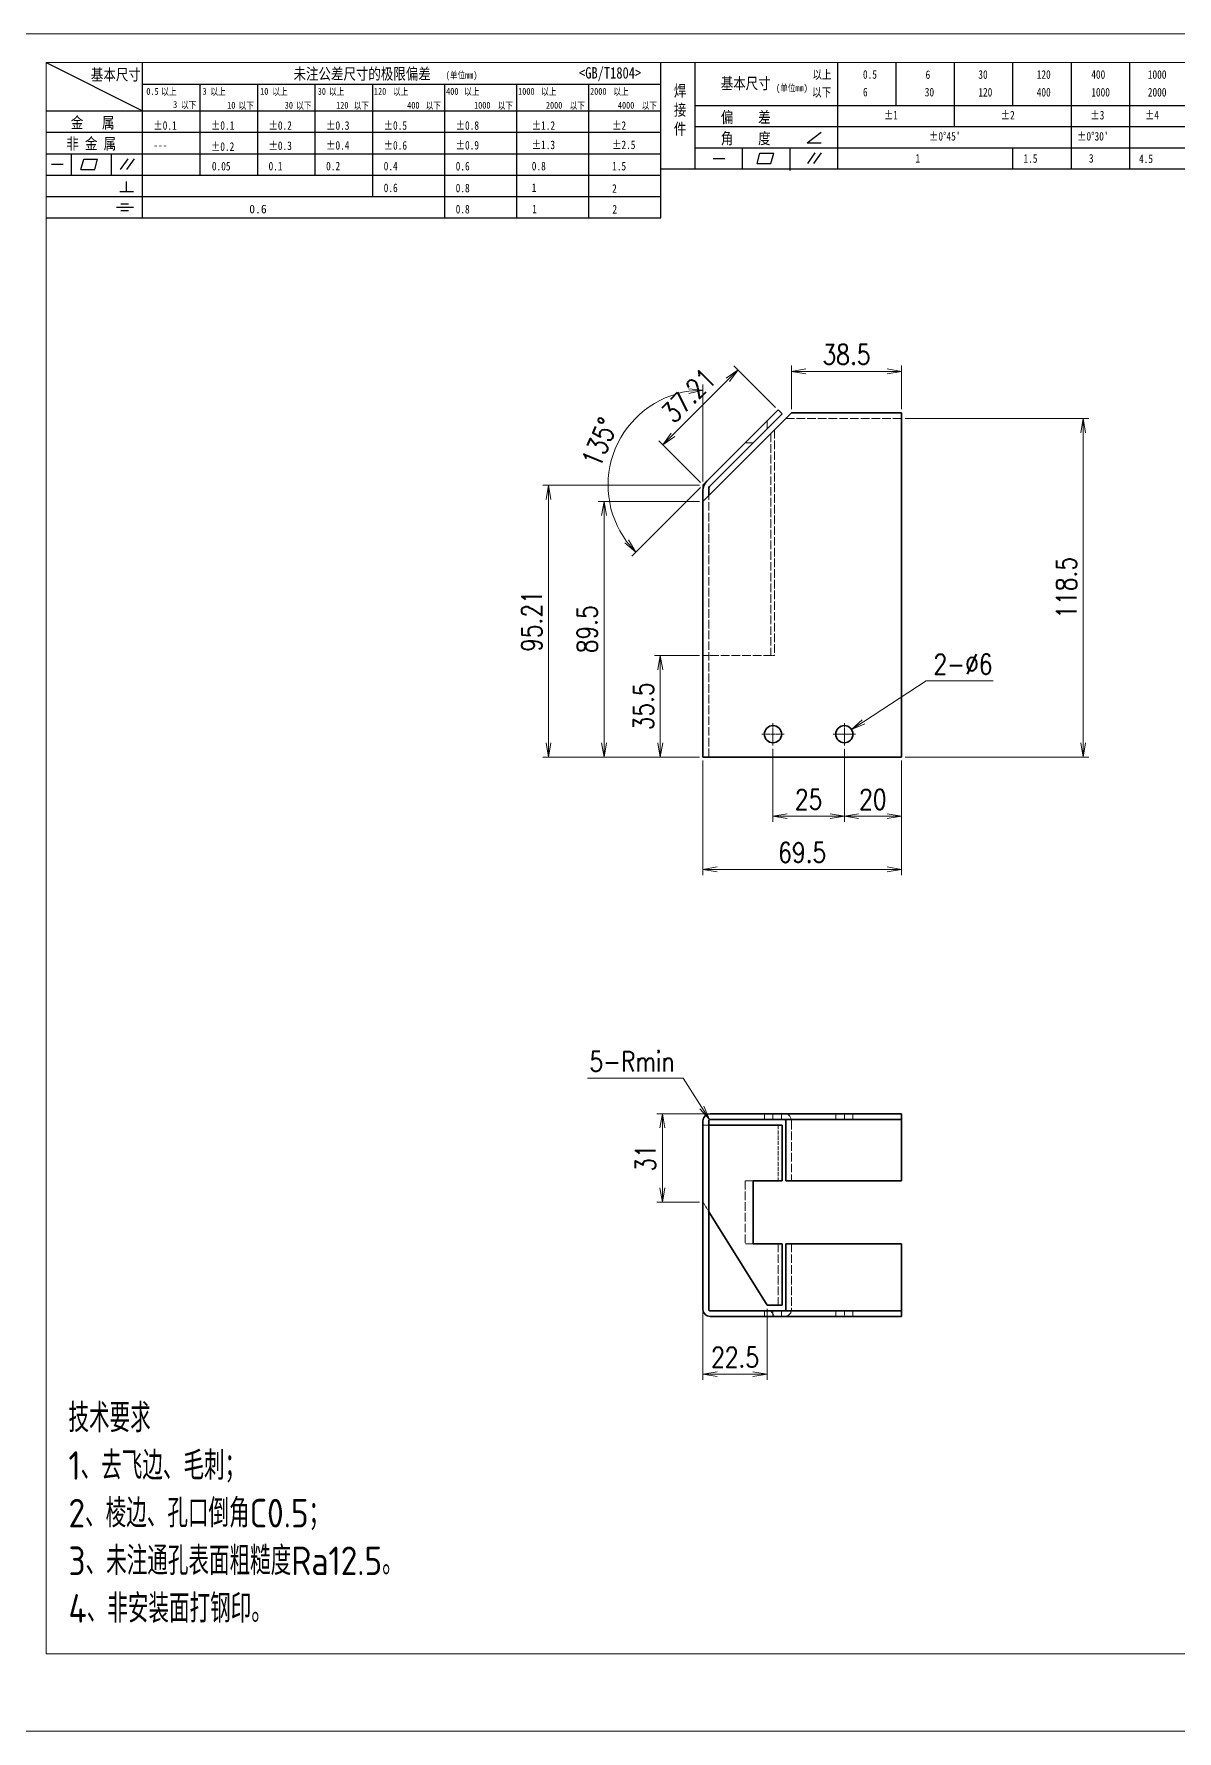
# Model space of a CAD drawing. Header units: inches. Extents: x 269 to 10986, y 1043 to 4337.
# Drawn here: x 8274 to 8674, y 2402 to 2996 of the extents above; entities that cross this region are included whole.
import ezdxf

# ---------------------------------------------------------------- set-up
doc = ezdxf.new("R2010")
doc.units = ezdxf.units.IN
doc.header["$MEASUREMENT"] = 0
for name, pattern in [('AM_ISO02W050x2', [3.75, 3, -0.75]), ('AM_ISO08W050x2', [9, 6, -0.75, 1.5, -0.75]), ('AM_ISO09W050', [22.5, 12, -1.5, 3, -1.5, 3, -1.5])]:
    doc.linetypes.add(name, pattern=pattern)
for name, color, linetype, lineweight in [('中心线', 2, 'AM_ISO08W050x2', 18), ('双点划线', 6, 'AM_ISO09W050', 18), ('图框', 7, 'Continuous', 18), ('标注线', 3, 'Continuous', 18), ('粗实线', 7, 'Continuous', 35), ('虚线', 1, 'AM_ISO02W050x2', 18)]:
    doc.layers.add(name, color=color, linetype=linetype, lineweight=lineweight)
doc.layers.add('图\\M+19E79\\M+195B6\\M+18E9A', color=7, linetype='Continuous')
doc.layers.add('打印', color=7, linetype='Continuous', lineweight=15, plot=False)
doc.layers.add('打印-禁用', color=7, linetype='Continuous', lineweight=15, plot=False)
doc.styles.add('DIM', font='romans.shx', dxfattribs={"width": 0.8, "bigfont": 'bigfont.shx'})
doc.styles.add('国标', font='simfang.ttf', dxfattribs={"width": 0.8})
doc.styles.add('机械长仿宋', font='gbenor.shx', dxfattribs={"height": 1, "bigfont": 'gbcbig.shx'})
doc.dimstyles.new('XR 1-2', dxfattribs={"dimscale": 2, "dimtxt": 3.5, "dimasz": 2.5, "dimexe": 1, "dimexo": 0.625, "dimgap": 1.2, "dimtad": 1, "dimtoh": 1, "dimdsep": 46, "dimtxsty": 'DIM', "dimblk": 'OPEN', "dimcen": 0, "dimclrd": 8, "dimclre": 8, "dimclrt": 2, "dimazin": 2, "dimtfac": 0.5, "dimtmove": 0, "dimatfit": 3, "dimldrblk": 'OPEN', "dimfxl": 0, "dimtolj": 2, "dimlwd": 18, "dimlwe": 18, "dimarcsym": 0})
doc.dimstyles.new('XR 1-2$0', dxfattribs={"dimscale": 2, "dimtxt": 3.5, "dimasz": 2.5, "dimexe": 1, "dimexo": 0.625, "dimgap": 1.2, "dimtad": 1, "dimdsep": 46, "dimtxsty": 'DIM', "dimblk": 'OPEN', "dimcen": 0, "dimclrd": 8, "dimclre": 8, "dimclrt": 2, "dimazin": 2, "dimtfac": 0.5, "dimtmove": 0, "dimatfit": 3, "dimldrblk": 'OPEN', "dimfxl": 0, "dimtolj": 2, "dimlwd": 13, "dimlwe": 13, "dimarcsym": 0})
doc.dimstyles.new('XR 1-2$3', dxfattribs={"dimscale": 2, "dimtxt": 3.5, "dimasz": 2.5, "dimexe": 1, "dimexo": 0.625, "dimgap": 1.2, "dimtad": 1, "dimtoh": 1, "dimdsep": 46, "dimtxsty": 'DIM', "dimblk": 'OPEN', "dimcen": 0, "dimclrd": 8, "dimclre": 8, "dimclrt": 2, "dimazin": 2, "dimtfac": 0.5, "dimtofl": 0, "dimtmove": 0, "dimatfit": 3, "dimldrblk": 'OPEN', "dimfxl": 0, "dimtolj": 2, "dimlwd": 18, "dimlwe": 18, "dimarcsym": 0})
doc.dimstyles.new('XR 1-2$4', dxfattribs={"dimscale": 2, "dimtxt": 3.5, "dimasz": 2.5, "dimexe": 1, "dimexo": 0.625, "dimgap": 1.2, "dimtad": 1, "dimtoh": 1, "dimdsep": 46, "dimtxsty": 'DIM', "dimblk": 'OPEN', "dimcen": 0, "dimclrd": 8, "dimclre": 8, "dimclrt": 2, "dimazin": 2, "dimtfac": 0.5, "dimtofl": 0, "dimtmove": 0, "dimatfit": 3, "dimldrblk": 'OPEN', "dimfxl": 0, "dimtolj": 2, "dimlwd": 18, "dimlwe": 18, "dimarcsym": 0})

# ---------------------------------------------------------------- blocks, each defined once
blk = doc.blocks.new('GZDEH零件A3图框V01版')
at = {"layer": '图\\M+19E79\\M+195B6\\M+18E9A', "color": 9}
for p, q in [((2882.49, -1554.46), (2899.37, -1562.92)), ((2899.37, -1581.67), (2899.37, -1554.46)), ((2990.09, -1581.67), (2990.09, -1554.46)), ((2996.09, -1573.08), (2996.09, -1554.46)), ((3021.09, -1561.98), (3021.09, -1554.46)), ((3031.31, -1561.98), (3031.31, -1554.46)), ((3041.53, -1561.98), (3041.53, -1554.46)), ((3051.75, -1561.98), (3051.75, -1554.46)), ((3061.98, -1561.98), (3061.98, -1554.46)), ((3072.2, -1561.98), (3072.2, -1554.46)), ((2899.37, -1558.24), (2990.09, -1558.24)), ((2909.45, -1574.17), (2909.45, -1558.24)), ((2919.53, -1574.17), (2919.53, -1558.24)), ((2929.61, -1574.17), (2929.61, -1558.24)), ((2939.69, -1577.92), (2939.69, -1558.24)), ((2952.29, -1581.67), (2952.29, -1558.24)), ((2964.89, -1581.67), (2964.89, -1558.24)), ((2977.49, -1581.67), (2977.49, -1558.24)), ((2996.09, -1561.98), (3113.09, -1561.98)), ((3021.09, -1573.08), (3021.09, -1561.98)), ((3041.53, -1565.68), (3041.53, -1561.98)), ((3061.98, -1573.08), (3061.98, -1561.98)), ((3072.2, -1573.08), (3072.2, -1561.98)), ((2882.49, -1562.92), (2990.09, -1562.92)), ((2882.49, -1566.67), (2990.09, -1566.67)), ((2996.09, -1565.68), (3113.09, -1565.68)), ((3015.75, -1568.51), (3018.15, -1566.66)), ((2882.49, -1570.42), (2990.09, -1570.42)), ((2886.92, -1574.12), (2886.92, -1570.42)), ((2893.91, -1574.12), (2893.91, -1570.42)), ((2996.09, -1569.38), (3113.09, -1569.38)), ((3004.42, -1573.08), (3004.42, -1569.38)), ((3006.97, -1572.12), (3007.45, -1570.33)), ((3007.45, -1570.33), (3009.86, -1570.33)), ((3009.39, -1572.12), (3009.86, -1570.33)), ((3012.75, -1573.08), (3012.75, -1569.38)), ((3015.75, -1568.51), (3018.15, -1568.51)), ((3015.81, -1572.12), (3017.15, -1570.26)), ((3016.89, -1572.12), (3018.23, -1570.26)), ((3051.75, -1573.08), (3051.75, -1569.38)), ((2883.43, -1572.27), (2885.49, -1572.27)), ((2888.59, -1573.16), (2889.07, -1571.37)), ((2888.59, -1573.16), (2891, -1573.16)), ((2889.07, -1571.37), (2891.48, -1571.37)), ((2891, -1573.16), (2891.48, -1571.37)), ((2895.52, -1573.16), (2896.85, -1571.3)), ((2896.6, -1573.16), (2897.94, -1571.3)), ((2990.09, -1573.08), (3113.09, -1573.08)), ((2999.26, -1571.23), (3001.32, -1571.23)), ((3006.97, -1572.12), (3009.39, -1572.12)), ((3012.75, -1573.33), (3012.75, -1573.08)), ((2882.49, -1574.17), (2990.09, -1574.17)), ((2895.42, -1577.05), (2897.81, -1577.05)), ((2896.58, -1577.05), (2896.58, -1575.28)), ((2882.49, -1577.92), (2990.09, -1577.92)), ((2894.79, -1579.77), (2897.77, -1579.77)), ((2895.57, -1579.17), (2896.92, -1579.17)), ((2882.49, -1581.67), (2990.09, -1581.67)), ((2895.57, -1580.37), (2896.93, -1580.37))]:
    blk.add_line(p, q, dxfattribs=at)
at = {"layer": '图框', "linetype": 'Continuous'}
for p, q in [((2882.49, -1554.46), (2882.49, -1832.96)), ((3272.49, -1554.46), (2882.49, -1554.46)), ((2882.49, -1832.96), (3272.49, -1832.96))]:
    blk.add_line(p, q, dxfattribs=at)
at = {"layer": '打印-禁用', "linetype": 'Continuous'}
for p, q in [((3277.49, -1549.46), (2857.49, -1549.46)), ((2857.49, -1846.46), (3277.49, -1846.46))]:
    blk.add_line(p, q, dxfattribs=at)
at = {"layer": '图\\M+19E79\\M+195B6\\M+18E9A', "color": 9, "style": '国标', "width": 0.8}
for s, height, p in [('基本尺寸', 2, (2890.33, -1557.58)), ('未注公差尺寸的极限偏差', 2, (2925.81, -1557.44)), ('<GB/T1804>', 2, (2975.78, -1557.27)), ('以上', 1.5, (3016.64, -1557.33)), ('0.5', 1.5, (3025.49, -1557.3)), ('6', 1.5, (3036.45, -1557.34)), ('30', 1.5, (3045.69, -1557.31)), ('120', 1.5, (3055.91, -1557.31)), ('400', 1.5, (3065.46, -1557.31)), ('1000', 1.5, (3075.36, -1557.31)), ('30', 1.2, (2930.04, -1560.11)), ('基本尺寸', 2, (3000.6, -1559.1)), ('以下', 1.5, (3016.58, -1560.43)), ('6', 1.5, (3025.49, -1560.38)), ('30', 1.5, (3036.31, -1560.39)), ('120', 1.5, (3045.69, -1560.41)), ('400', 1.5, (3055.91, -1560.41)), ('1000', 1.5, (3065.46, -1560.41)), ('2000', 1.5, (3075.36, -1560.41)), ('金   属', 2, (2886.82, -1565.98)), ('±0.1', 1.5, (2901.27, -1566.23)), ('±0.1', 1.5, (2911.35, -1566.23)), ('±0.2', 1.5, (2921.43, -1566.23)), ('±0.3', 1.5, (2931.51, -1566.23)), ('±0.5', 1.5, (2941.59, -1566.23)), ('±0.8', 1.5, (2954.19, -1566.23)), ('±1.2', 1.5, (2967.51, -1566.23)), ('±2', 1.5, (2981.58, -1566.23)), ('偏    差', 2, (3000.6, -1565.04)), ('±1', 1.5, (3029.16, -1564.42)), ('±2', 1.5, (3049.61, -1564.42)), ('±3', 1.5, (3065.3, -1564.42)), ('±4', 1.5, (3074.85, -1564.42)), ('非 金 属', 2, (2886.02, -1569.65)), ('±0.3', 1.5, (2921.43, -1569.77)), ('±0.4', 1.5, (2931.51, -1569.71)), ('±0.6', 1.5, (2941.59, -1569.71)), ('±0.9', 1.5, (2954.19, -1569.68)), ('±1.3', 1.5, (2967.51, -1569.62)), ('±2.5', 1.5, (2981.58, -1569.61)), ('角    度', 2, (3000.6, -1568.74)), ("±0%%D45'", 1.5, (3037.06, -1568.12)), ("±0%%D30'", 1.5, (3062.98, -1568.12)), ('---', 1.5, (2901.27, -1569.65)), ('±0.2', 1.5, (2911.35, -1569.92)), ('1', 1.5, (3034.69, -1571.98)), ('1.5', 1.5, (3053.59, -1572.01)), ('3', 1.5, (3065.05, -1571.98)), ('4.5', 1.5, (3073.82, -1572.05)), ('0.1', 1.5, (2921.43, -1573.34)), ('0.2', 1.5, (2931.51, -1573.33)), ('0.4', 1.5, (2941.59, -1573.33)), ('0.6', 1.5, (2954.19, -1573.35)), ('0.8', 1.5, (2967.51, -1573.33)), ('1.5', 1.5, (2981.58, -1573.34)), ('0.6', 1.5, (2941.59, -1577.14)), ('0.8', 1.5, (2954.19, -1577.17)), ('1', 1.5, (2967.51, -1577.12)), ('2', 1.5, (2981.58, -1577.26)), ('0.8', 1.5, (2954.19, -1580.87)), ('1', 1.5, (2967.59, -1580.86)), ('2', 1.5, (2981.62, -1580.89))]:
    blk.add_text(s, height=height, dxfattribs=at).set_placement(p)
at = {"layer": '图\\M+19E79\\M+195B6\\M+18E9A', "color": 9, "lineweight": 15, "style": '国标', "width": 0.8}
for s, p in [('(单位mm)', (2952.44, -1557.27)), ('0.5', (2900.03, -1560.11)), ('以上', (2902.64, -1560.16)), ('3', (2909.88, -1560.11)), ('以上', (2911.25, -1560.16)), ('10', (2919.96, -1560.11)), ('以上', (2922.09, -1560.16)), ('以上', (2932.02, -1560.16)), ('120', (2939.88, -1560.11)), ('以上', (2943.21, -1560.16)), ('400', (2952.52, -1560.11)), ('以上', (2955.68, -1560.16)), ('1000', (2965.12, -1560.11)), ('以上', (2969.16, -1560.16)), ('2000', (2977.72, -1560.11)), ('以上', (2981.8, -1560.16)), ('(单位mm)', (3010.27, -1559.51)), ('3', (2904.73, -1562.41)), ('以下', (2906.1, -1562.46)), ('10', (2914.19, -1562.54)), ('以下', (2916.18, -1562.59)), ('30', (2924.27, -1562.54)), ('以下', (2926.26, -1562.59)), ('120', (2933.26, -1562.54)), ('以下', (2936.34, -1562.59)), ('400', (2945.7, -1562.54)), ('以下', (2948.94, -1562.59)), ('1000', (2957.41, -1562.54)), ('以下', (2961.54, -1562.59)), ('2000', (2969.99, -1562.54)), ('以下', (2974.14, -1562.59)), ('4000', (2982.59, -1562.54)), ('以下', (2986.74, -1562.59))]:
    blk.add_text(s, height=1.2, dxfattribs=at).set_placement(p)
at = {"layer": '图\\M+19E79\\M+195B6\\M+18E9A', "color": 9, "lineweight": 13, "style": '国标'}
blk.add_text('0.6', height=1.5, dxfattribs=at).set_placement((2918.05, -1580.85))
at = {"layer": '图\\M+19E79\\M+195B6\\M+18E9A', "color": 9, "style": '国标'}
for s, insert, char_height, width, attachment_point in [('焊\\P接\\P件', (2992.39, -1558.41), 2, 3.1877, 1), ('0.05', (2911.51, -1573.37), 1.5, 5.1982, 7)]:
    blk.add_mtext(s, dxfattribs=dict(at, insert=insert, char_height=char_height, width=width, attachment_point=attachment_point))
blk = doc.blocks.new('DEH A3')
at = {"layer": '图框'}
blk.add_blockref('GZDEH零件A3图框V01版', (-2857.49, 1846.46), dxfattribs=at)
blk = doc.blocks.new('_Open')
at = {"color": 0, "linetype": 'ByBlock', "lineweight": -2}
for p, q in [((-1, 0.17), (0, 0)), ((-1, -0.17), (0, 0)), ((0, 0), (-1, 0))]:
    blk.add_line(p, q, dxfattribs=at)
blk = doc.blocks.new('*D495')
at = {"layer": 'Defpoints', "color": 0, "transparency": 16777216}
for p in [(8577.76, 2861.87), (8641.39, 2861.87), (8577.76, 2743.37)]:
    blk.add_point(p, dxfattribs=at)
at = {"layer": '标注线', "color": 8, "lineweight": 13, "transparency": 16777216}
for p, q in [((8579.01, 2861.87), (8643.39, 2861.87)), ((8641.39, 2748.37), (8641.39, 2856.87)), ((8579.01, 2743.37), (8643.39, 2743.37))]:
    blk.add_line(p, q, dxfattribs=at)
at = {"layer": '标注线', "color": 8, "lineweight": 13, "transparency": 16777216, "xscale": 5, "yscale": 5, "zscale": 5}
for p, rotation in [((8641.39, 2861.87), 90), ((8641.39, 2743.37), 270)]:
    blk.add_blockref('_Open', p, dxfattribs=dict(at, rotation=rotation))
at = {"layer": '标注线', "color": 2, "transparency": 16777216, "insert": (8635.49, 2802.62), "char_height": 7, "attachment_point": 5, "rotation": 90, "style": 'DIM'}
blk.add_mtext('\\A2;118.5', dxfattribs=at)
blk = doc.blocks.new('*D496')
at = {"layer": 'Defpoints', "color": 0, "transparency": 16777216}
for p in [(8473.61, 2832.87), (8508.26, 2832.87), (8508.26, 2743.37)]:
    blk.add_point(p, dxfattribs=at)
at = {"layer": '标注线', "color": 8, "lineweight": 13, "transparency": 16777216}
for p, q in [((8507.01, 2832.87), (8471.61, 2832.87)), ((8473.61, 2748.37), (8473.61, 2827.87)), ((8507.01, 2743.37), (8471.61, 2743.37))]:
    blk.add_line(p, q, dxfattribs=at)
at = {"layer": '标注线', "color": 8, "lineweight": 13, "transparency": 16777216, "xscale": 5, "yscale": 5, "zscale": 5}
for p, rotation in [((8473.61, 2832.87), 90), ((8473.61, 2743.37), 270)]:
    blk.add_blockref('_Open', p, dxfattribs=dict(at, rotation=rotation))
at = {"layer": '标注线', "color": 2, "transparency": 16777216, "insert": (8467.71, 2788.12), "char_height": 7, "attachment_point": 5, "rotation": 90, "style": 'DIM'}
blk.add_mtext('\\A2;89.5', dxfattribs=at)
blk = doc.blocks.new('*D497')
at = {"layer": 'Defpoints', "color": 0, "transparency": 16777216}
for p in [(8493.31, 2778.87), (8508.26, 2778.87), (8508.26, 2743.37)]:
    blk.add_point(p, dxfattribs=at)
at = {"layer": '标注线', "color": 8, "lineweight": 13, "transparency": 16777216}
for p, q in [((8507.01, 2778.87), (8491.31, 2778.87)), ((8493.31, 2748.37), (8493.31, 2773.87)), ((8507.01, 2743.37), (8491.31, 2743.37))]:
    blk.add_line(p, q, dxfattribs=at)
at = {"layer": '标注线', "color": 8, "lineweight": 13, "transparency": 16777216, "xscale": 5, "yscale": 5, "zscale": 5}
for p, rotation in [((8493.31, 2778.87), 90), ((8493.31, 2743.37), 270)]:
    blk.add_blockref('_Open', p, dxfattribs=dict(at, rotation=rotation))
at = {"layer": '标注线', "color": 2, "transparency": 16777216, "insert": (8487.41, 2761.12), "char_height": 7, "attachment_point": 5, "rotation": 90, "style": 'DIM'}
blk.add_mtext('\\A2;35.5', dxfattribs=at)
blk = doc.blocks.new('*D498')
at = {"layer": 'Defpoints', "color": 0, "transparency": 16777216}
for p in [(8454.19, 2838.58), (8508.26, 2838.58), (8508.26, 2743.37)]:
    blk.add_point(p, dxfattribs=at)
at = {"layer": '标注线', "color": 8, "lineweight": 13, "transparency": 16777216}
for p, q in [((8507.01, 2838.58), (8452.19, 2838.58)), ((8454.19, 2748.37), (8454.19, 2833.58)), ((8507.01, 2743.37), (8452.19, 2743.37))]:
    blk.add_line(p, q, dxfattribs=at)
at = {"layer": '标注线', "color": 8, "lineweight": 13, "transparency": 16777216, "xscale": 5, "yscale": 5, "zscale": 5}
for p, rotation in [((8454.19, 2838.58), 90), ((8454.19, 2743.37), 270)]:
    blk.add_blockref('_Open', p, dxfattribs=dict(at, rotation=rotation))
at = {"layer": '标注线', "color": 2, "transparency": 16777216, "insert": (8448.29, 2790.98), "char_height": 7, "attachment_point": 5, "rotation": 90, "style": 'DIM'}
blk.add_mtext('\\A2;95.21', dxfattribs=at)
blk = doc.blocks.new('*D499')
at = {"layer": 'Defpoints', "color": 0, "transparency": 16777216}
for p in [(8520.54, 2878.92), (8534.57, 2864.89), (8508.26, 2838.58)]:
    blk.add_point(p, dxfattribs=at)
at = {"layer": '标注线', "color": 8, "lineweight": 13, "transparency": 16777216}
for p, q in [((8497.76, 2856.15), (8517, 2875.39)), ((8533.69, 2865.78), (8519.12, 2880.34)), ((8507.38, 2839.47), (8492.81, 2854.03))]:
    blk.add_line(p, q, dxfattribs=at)
at = {"layer": '标注线', "color": 8, "lineweight": 13, "transparency": 16777216, "xscale": 5, "yscale": 5, "zscale": 5}
for p, rotation in [((8520.54, 2878.92), 45.000000001434), ((8494.23, 2852.62), 225.000000001434)]:
    blk.add_blockref('_Open', p, dxfattribs=dict(at, rotation=rotation))
at = {"layer": '标注线', "color": 2, "transparency": 16777216, "insert": (8503.21, 2869.94), "char_height": 7, "attachment_point": 5, "rotation": 45, "style": 'DIM'}
blk.add_mtext('\\A2;37.21', dxfattribs=at)
blk = doc.blocks.new('*D500')
at = {"layer": 'Defpoints', "color": 0, "transparency": 16777216}
for p in [(8534.57, 2864.89), (8484.77, 2862.08), (8509.58, 2839.9), (8508.26, 2832.87), (8508.26, 2743.37)]:
    blk.add_point(p, dxfattribs=at)
at = {"layer": '标注线', "color": 8, "lineweight": 18, "transparency": 16777216}
for p, q in [((8508.26, 2839.83), (8508.26, 2873.81)), ((8507.38, 2837.7), (8483.35, 2813.67))]:
    blk.add_line(p, q, dxfattribs=at)
blk.add_arc((8508.26, 2838.58), 33.23, 98.63038, 216.36962, dxfattribs=at)
at = {"layer": '标注线', "color": 8, "lineweight": 18, "transparency": 16777216, "xscale": 5, "yscale": 5, "zscale": 5}
for p, rotation in [((8508.26, 2871.81), 4.315187538915946), ((8484.77, 2815.09), 310.6848124610841)]:
    blk.add_blockref('_Open', p, dxfattribs=dict(at, rotation=rotation))
at = {"layer": '标注线', "color": 2, "transparency": 16777216, "insert": (8472.11, 2853.55), "char_height": 7, "attachment_point": 5, "rotation": 67.5, "style": 'DIM'}
blk.add_mtext('\\A2;135\\M+1818B', dxfattribs=at)
blk = doc.blocks.new('*D501')
at = {"layer": 'Defpoints', "color": 0, "transparency": 16777216}
for p in [(8577.76, 2878.37), (8539.26, 2863.87), (8577.76, 2863.87)]:
    blk.add_point(p, dxfattribs=at)
at = {"layer": '标注线', "color": 8, "lineweight": 13, "transparency": 16777216}
for p, q in [((8539.26, 2865.12), (8539.26, 2880.37)), ((8544.26, 2878.37), (8572.76, 2878.37)), ((8577.76, 2865.12), (8577.76, 2880.37))]:
    blk.add_line(p, q, dxfattribs=at)
at = {"layer": '标注线', "color": 8, "lineweight": 13, "transparency": 16777216, "xscale": 5, "yscale": 5, "zscale": 5, "rotation": 180}
blk.add_blockref('_Open', (8539.26, 2878.37), dxfattribs=at)
at = {"layer": '标注线', "color": 8, "lineweight": 13, "transparency": 16777216, "xscale": 5, "yscale": 5, "zscale": 5}
blk.add_blockref('_Open', (8577.76, 2878.37), dxfattribs=at)
at = {"layer": '标注线', "color": 2, "transparency": 16777216, "insert": (8558.51, 2884.27), "char_height": 7, "attachment_point": 5, "style": 'DIM'}
blk.add_mtext('\\A2;38.5', dxfattribs=at)
blk = doc.blocks.new('*D502')
at = {"layer": 'Defpoints', "color": 0, "transparency": 16777216}
for p in [(8494.05, 2618.56), (8510.76, 2618.56), (8508.26, 2587.56)]:
    blk.add_point(p, dxfattribs=at)
at = {"layer": '标注线', "color": 8, "lineweight": 13, "transparency": 16777216}
for p, q in [((8509.51, 2618.56), (8492.05, 2618.56)), ((8494.05, 2592.56), (8494.05, 2613.56)), ((8507.01, 2587.56), (8492.05, 2587.56))]:
    blk.add_line(p, q, dxfattribs=at)
at = {"layer": '标注线', "color": 8, "lineweight": 13, "transparency": 16777216, "xscale": 5, "yscale": 5, "zscale": 5}
for p, rotation in [((8494.05, 2618.56), 90), ((8494.05, 2587.56), 270)]:
    blk.add_blockref('_Open', p, dxfattribs=dict(at, rotation=rotation))
at = {"layer": '标注线', "color": 2, "transparency": 16777216, "insert": (8488.15, 2603.06), "char_height": 7, "attachment_point": 5, "rotation": 90, "style": 'DIM'}
blk.add_mtext('\\A2;31', dxfattribs=at)
blk = doc.blocks.new('*D503')
at = {"layer": 'Defpoints', "color": 0, "transparency": 16777216}
for p in [(8508.26, 2551.56), (8530.76, 2551.56), (8508.26, 2527.38)]:
    blk.add_point(p, dxfattribs=at)
at = {"layer": '标注线', "color": 8, "lineweight": 13, "transparency": 16777216}
for p, q in [((8508.26, 2550.31), (8508.26, 2525.38)), ((8530.76, 2550.31), (8530.76, 2525.38)), ((8525.76, 2527.38), (8513.26, 2527.38))]:
    blk.add_line(p, q, dxfattribs=at)
at = {"layer": '标注线', "color": 8, "lineweight": 13, "transparency": 16777216, "xscale": 5, "yscale": 5, "zscale": 5, "rotation": 180}
blk.add_blockref('_Open', (8508.26, 2527.38), dxfattribs=at)
at = {"layer": '标注线', "color": 8, "lineweight": 13, "transparency": 16777216, "xscale": 5, "yscale": 5, "zscale": 5}
blk.add_blockref('_Open', (8530.76, 2527.38), dxfattribs=at)
at = {"layer": '标注线', "color": 2, "transparency": 16777216, "insert": (8519.51, 2533.28), "char_height": 7, "attachment_point": 5, "style": 'DIM'}
blk.add_mtext('\\A2;22.5', dxfattribs=at)
blk = doc.blocks.new('*D505')
at = {"layer": 'Defpoints', "color": 0, "transparency": 16777216}
for p in [(8508.26, 2743.37), (8577.76, 2743.37), (8508.26, 2704.08)]:
    blk.add_point(p, dxfattribs=at)
at = {"layer": '标注线', "color": 8, "lineweight": 13, "transparency": 16777216}
for p, q in [((8508.26, 2742.12), (8508.26, 2702.08)), ((8577.76, 2742.12), (8577.76, 2702.08)), ((8572.76, 2704.08), (8513.26, 2704.08))]:
    blk.add_line(p, q, dxfattribs=at)
at = {"layer": '标注线', "color": 8, "lineweight": 13, "transparency": 16777216, "xscale": 5, "yscale": 5, "zscale": 5, "rotation": 180}
blk.add_blockref('_Open', (8508.26, 2704.08), dxfattribs=at)
at = {"layer": '标注线', "color": 8, "lineweight": 13, "transparency": 16777216, "xscale": 5, "yscale": 5, "zscale": 5}
blk.add_blockref('_Open', (8577.76, 2704.08), dxfattribs=at)
at = {"layer": '标注线', "color": 2, "transparency": 16777216, "insert": (8543.01, 2709.98), "char_height": 7, "attachment_point": 5, "style": 'DIM'}
blk.add_mtext('\\A2;69.5', dxfattribs=at)
blk = doc.blocks.new('*D506')
at = {"layer": 'Defpoints', "color": 0, "transparency": 16777216}
for p in [(8557.76, 2747.47), (8577.76, 2743.37), (8577.76, 2722.67)]:
    blk.add_point(p, dxfattribs=at)
at = {"layer": '标注线', "color": 8, "lineweight": 13, "transparency": 16777216}
for p, q in [((8557.76, 2746.22), (8557.76, 2720.67)), ((8577.76, 2742.12), (8577.76, 2720.67)), ((8562.76, 2722.67), (8572.76, 2722.67))]:
    blk.add_line(p, q, dxfattribs=at)
at = {"layer": '标注线', "color": 8, "lineweight": 13, "transparency": 16777216, "xscale": 5, "yscale": 5, "zscale": 5, "rotation": 180}
blk.add_blockref('_Open', (8557.76, 2722.67), dxfattribs=at)
at = {"layer": '标注线', "color": 8, "lineweight": 13, "transparency": 16777216, "xscale": 5, "yscale": 5, "zscale": 5}
blk.add_blockref('_Open', (8577.76, 2722.67), dxfattribs=at)
at = {"layer": '标注线', "color": 2, "transparency": 16777216, "insert": (8567.76, 2728.57), "char_height": 7, "attachment_point": 5, "style": 'DIM'}
blk.add_mtext('\\A2;20', dxfattribs=at)
blk = doc.blocks.new('*D507')
at = {"layer": 'Defpoints', "color": 0, "transparency": 16777216}
for p in [(8532.76, 2747.47), (8557.76, 2747.47), (8532.76, 2722.67)]:
    blk.add_point(p, dxfattribs=at)
at = {"layer": '标注线', "color": 8, "lineweight": 13, "transparency": 16777216}
for p, q in [((8532.76, 2746.22), (8532.76, 2720.67)), ((8557.76, 2746.22), (8557.76, 2720.67)), ((8552.76, 2722.67), (8537.76, 2722.67))]:
    blk.add_line(p, q, dxfattribs=at)
at = {"layer": '标注线', "color": 8, "lineweight": 13, "transparency": 16777216, "xscale": 5, "yscale": 5, "zscale": 5, "rotation": 180}
blk.add_blockref('_Open', (8532.76, 2722.67), dxfattribs=at)
at = {"layer": '标注线', "color": 8, "lineweight": 13, "transparency": 16777216, "xscale": 5, "yscale": 5, "zscale": 5}
blk.add_blockref('_Open', (8557.76, 2722.67), dxfattribs=at)
at = {"layer": '标注线', "color": 2, "transparency": 16777216, "insert": (8545.26, 2728.57), "char_height": 7, "attachment_point": 5, "style": 'DIM'}
blk.add_mtext('\\A2;25', dxfattribs=at)
blk = doc.blocks.new('*D508')
at = {"layer": 'Defpoints', "color": 0, "transparency": 16777216}
for p in [(8560.27, 2753.01), (8555.25, 2749.74)]:
    blk.add_point(p, dxfattribs=at)
at = {"layer": '标注线', "color": 8, "lineweight": 18, "transparency": 16777216}
for p, q in [((8586.37, 2770), (8564.46, 2755.74)), ((8609.84, 2770), (8586.37, 2770))]:
    blk.add_line(p, q, dxfattribs=at)
at = {"layer": '标注线', "color": 8, "lineweight": 18, "transparency": 16777216, "xscale": 5, "yscale": 5, "zscale": 5, "rotation": 213.0530862427932}
blk.add_blockref('_Open', (8560.27, 2753.01), dxfattribs=at)
at = {"layer": '标注线', "color": 2, "transparency": 16777216, "insert": (8599.31, 2775.9), "char_height": 7, "attachment_point": 5, "style": 'DIM'}
blk.add_mtext('\\A2;2-%%c6', dxfattribs=at)
blk = doc.blocks.new('*D515')
at = {"layer": 'Defpoints', "color": 0, "transparency": 16777216}
for p in [(8510.49, 2616.48), (8510.76, 2616.06)]:
    blk.add_point(p, dxfattribs=at)
at = {"layer": '标注线', "color": 8, "lineweight": 18, "transparency": 16777216}
for p, q in [((8467.78, 2630.96), (8501.38, 2630.96)), ((8501.38, 2630.96), (8507.83, 2620.71))]:
    blk.add_line(p, q, dxfattribs=at)
at = {"layer": '标注线', "color": 8, "lineweight": 18, "transparency": 16777216, "xscale": 5, "yscale": 5, "zscale": 5, "rotation": 302.1682278418353}
blk.add_blockref('_Open', (8510.49, 2616.48), dxfattribs=at)
at = {"layer": '标注线', "color": 2, "transparency": 16777216, "insert": (8483.38, 2636.86), "char_height": 7, "attachment_point": 5, "style": 'DIM'}
blk.add_mtext('\\A2;5-Rmin', dxfattribs=at)

msp = doc.modelspace()

# ---------------------------------------------------------------- linework, layer by layer
at = {"layer": '中心线', "ltscale": 0.195}
for p, q in [((8536.66, 2751.375), (8528.86, 2751.375)), ((8532.76, 2755.275), (8532.76, 2747.475)), ((8561.66, 2751.375), (8553.86, 2751.375)), ((8557.76, 2755.275), (8557.76, 2747.475))]:
    msp.add_line(p, q, dxfattribs=at)
at = {"layer": '中心线', "ltscale": 0.060015}
for p, q in [((8532.76, 2618.757), (8532.76, 2616.356)), ((8557.76, 2618.757), (8557.76, 2616.356)), ((8532.76, 2549.757), (8532.76, 2547.356)), ((8557.76, 2549.757), (8557.76, 2547.356))]:
    msp.add_line(p, q, dxfattribs=at)
at = {"layer": '双点划线'}
for p in [(8509.578, 2839.9), (8508.26, 2836.718)]:
    msp.add_line(p, (8508.26, 2838.582), dxfattribs=at)
at = {"layer": '打印'}
msp.add_lwpolyline([(8228.278, 2996.472), (9068.278, 2996.472), (9068.278, 2402.472), (8228.278, 2402.472)], close=True, dxfattribs=at)
at = {"layer": '粗实线'}
for p, q in [((8509.578, 2839.9), (8534.569, 2864.891)), ((8535.983, 2863.477), (8510.553, 2838.046)), ((8539.26, 2863.875), (8577.76, 2863.875)), ((8536.76, 2861.375), (8510.76, 2835.375)), ((8577.76, 2743.375), (8577.76, 2861.375)), ((8508.26, 2743.375), (8508.26, 2832.875)), ((8510.76, 2743.375), (8577.76, 2743.375)), ((8508.26, 2616.057), (8508.26, 2550.057)), ((8510.26, 2616.057), (8510.26, 2550.057)), ((8535.983, 2614.557), (8510.553, 2614.557)), ((8510.76, 2618.557), (8577.76, 2618.557)), ((8510.76, 2616.557), (8577.76, 2616.557)), ((8537.26, 2595.057), (8537.26, 2616.057)), ((8577.76, 2616.057), (8577.76, 2595.057)), ((8525.881, 2595.057), (8525.881, 2573.057)), ((8577.76, 2595.057), (8537.26, 2595.057)), ((8530.76, 2551.557), (8510.553, 2583.888)), ((8535.983, 2573.057), (8535.983, 2551.557)), ((8537.26, 2550.057), (8537.26, 2573.057)), ((8537.26, 2573.057), (8577.76, 2573.057)), ((8577.76, 2573.057), (8577.76, 2550.057)), ((8577.76, 2549.557), (8510.76, 2549.557)), ((8577.76, 2547.557), (8510.76, 2547.557))]:
    msp.add_line(p, q, dxfattribs=at)
at = {"layer": '粗实线', "ltscale": 0.05}
for p, q in [((8535.983, 2863.477), (8534.569, 2864.891)), ((8577.76, 2616.557), (8577.76, 2618.557)), ((8577.76, 2547.557), (8577.76, 2549.557))]:
    msp.add_line(p, q, dxfattribs=at)
at = {"layer": '粗实线', "ltscale": 0.088388}
for p, q in [((8536.76, 2861.375), (8539.26, 2863.875)), ((8508.26, 2832.875), (8510.76, 2835.375))]:
    msp.add_line(p, q, dxfattribs=at)
at = {"layer": '粗实线', "ltscale": 0.0625}
for p, q in [((8577.76, 2861.375), (8577.76, 2863.875)), ((8508.26, 2743.375), (8510.76, 2743.375))]:
    msp.add_line(p, q, dxfattribs=at)
at = {"layer": '粗实线', "ltscale": 0.096079}
msp.add_line((8508.26, 2832.875), (8508.26, 2836.718), dxfattribs=at)
at = {"layer": '粗实线', "ltscale": 0.061612}
msp.add_line((8510.26, 2837.339), (8510.26, 2834.875), dxfattribs=at)
at = {"layer": '粗实线', "ltscale": 0.007322}
msp.add_line((8510.553, 2614.557), (8510.26, 2614.557), dxfattribs=at)
at = {"layer": '粗实线', "ltscale": 0.4875}
msp.add_line((8535.983, 2614.557), (8535.983, 2595.057), dxfattribs=at)
at = {"layer": '粗实线', "ltscale": 0.003661}
for p, q in [((8577.76, 2616.557), (8577.76, 2616.411)), ((8577.76, 2549.557), (8577.76, 2549.703))]:
    msp.add_line(p, q, dxfattribs=at)
at = {"layer": '粗实线', "ltscale": 0.008839}
for p, q in [((8577.76, 2616.411), (8577.76, 2616.057)), ((8577.76, 2549.703), (8577.76, 2550.057))]:
    msp.add_line(p, q, dxfattribs=at)
at = {"layer": '粗实线', "ltscale": 0.252557}
for p, q in [((8525.881, 2595.057), (8535.983, 2595.057)), ((8535.983, 2573.057), (8525.881, 2573.057))]:
    msp.add_line(p, q, dxfattribs=at)
at = {"layer": '粗实线', "ltscale": 0.013816}
msp.add_line((8510.26, 2584.357), (8510.553, 2583.888), dxfattribs=at)
at = {"layer": '粗实线', "ltscale": 0.13059}
msp.add_line((8535.983, 2551.557), (8530.76, 2551.557), dxfattribs=at)
at = {"layer": '粗实线'}
for centre in [(8532.76, 2751.375), (8557.76, 2751.375)]:
    msp.add_circle(centre, 3, dxfattribs=at)
for centre, radius, start, end in [((8512.76, 2836.718), 4.5, 135, 180), ((8511.26, 2837.339), 1, 135, 180), ((8510.76, 2616.057), 2.5, 90, 180), ((8510.76, 2616.057), 0.5, 89.999999, 180.000002), ((8536.76, 2616.057), 0.5, 0.003797, 88.967194), ((8510.76, 2550.057), 2.5, 180, 270), ((8510.76, 2550.057), 0.5, 179.999999, 270), ((8536.76, 2550.057), 0.5, 269.999935, 359.984439)]:
    msp.add_arc(centre, radius, start, end, dxfattribs=at)
at = {"layer": '虚线', "ltscale": 0.070711}
for p, q in [((8530.76, 2858.254), (8530.76, 2861.082)), ((8525.881, 2853.375), (8523.053, 2853.375)), ((8525.881, 2595.057), (8523.053, 2595.057)), ((8525.881, 2573.057), (8523.053, 2573.057))]:
    msp.add_line(p, q, dxfattribs=at)
at = {"layer": '虚线'}
for p, q in [((8533.26, 2857.875), (8533.26, 2778.875)), ((8577.76, 2861.875), (8537.26, 2861.875)), ((8532.01, 2856.625), (8532.01, 2778.875)), ((8510.26, 2743.375), (8510.26, 2834.875)), ((8510.76, 2778.875), (8532.01, 2778.875)), ((8539.26, 2616.057), (8539.26, 2595.057)), ((8523.053, 2595.057), (8523.053, 2573.057)), ((8534.569, 2573.057), (8534.569, 2551.557)), ((8539.26, 2573.057), (8539.26, 2550.057))]:
    msp.add_line(p, q, dxfattribs=at)
at = {"layer": '虚线', "ltscale": 0.05}
for p, q in [((8510.26, 2778.875), (8508.26, 2778.875)), ((8508.26, 2614.557), (8510.26, 2614.557)), ((8529.76, 2618.557), (8529.76, 2616.557)), ((8535.76, 2618.557), (8535.76, 2616.557)), ((8554.76, 2618.557), (8554.76, 2616.557)), ((8560.76, 2618.557), (8560.76, 2616.557)), ((8529.76, 2549.557), (8529.76, 2547.557)), ((8535.76, 2549.557), (8535.76, 2547.557)), ((8554.76, 2549.557), (8554.76, 2547.557)), ((8560.76, 2549.557), (8560.76, 2547.557))]:
    msp.add_line(p, q, dxfattribs=at)
at = {"layer": '虚线', "ltscale": 0.003661}
msp.add_line((8510.26, 2778.875), (8510.406, 2778.875), dxfattribs=at)
at = {"layer": '虚线', "ltscale": 0.008839}
msp.add_line((8510.406, 2778.875), (8510.76, 2778.875), dxfattribs=at)
at = {"layer": '虚线', "ltscale": 0.03125}
msp.add_line((8533.26, 2778.875), (8532.01, 2778.875), dxfattribs=at)
at = {"layer": '虚线', "ltscale": 0.4875}
msp.add_line((8534.569, 2614.557), (8534.569, 2595.057), dxfattribs=at)
at = {"layer": '虚线', "ltscale": 0.000224511}
msp.add_line((8536.769, 2616.557), (8536.76, 2616.557), dxfattribs=at)
at = {"layer": '虚线', "ltscale": 0.09434}
msp.add_line((8510.26, 2584.357), (8508.26, 2587.557), dxfattribs=at)
at = {"layer": '虚线', "ltscale": 0.058962}
msp.add_line((8533.26, 2547.557), (8532.01, 2549.557), dxfattribs=at)
at = {"layer": '虚线'}
for centre, start, end in [((8536.76, 2616.057), 0.000068, 89.999958), ((8536.76, 2550.057), 269.996734, 359.999989)]:
    msp.add_arc(centre, 2.5, start, end, dxfattribs=at)

# ---------------------------------------------------------------- block references
at = {"layer": '图框', "xscale": 2, "yscale": 2, "zscale": 2}
msp.add_blockref('DEH A3', (8228.278, 2402.472), dxfattribs=at)

# ---------------------------------------------------------------- texts
at = {"layer": '标注线', "color": 2, "insert": (8286.104, 2440.334), "char_height": 10, "width": 229.64922, "attachment_point": 7, "style": '机械长仿宋'}
msp.add_mtext('\\A2;技术要求\\P1、去飞边、毛刺；\\P2、棱边、孔口倒角C0.5；\\P3、未注通孔表面粗糙度Ra12.5。\\P4、非安装面打钢印。', dxfattribs=at)

# ---------------------------------------------------------------- dimensions: what is measured, and where the dimension line sits
at = {"layer": '标注线'}
for base, p1, p2, picture, middle in [((8577.76, 2878.373), (8539.26, 2863.875), (8577.76, 2863.875), '*D501', (8558.51, 2884.273)), ((8532.76, 2722.665), (8557.76, 2747.475), (8532.76, 2747.475), '*D507', (8545.26, 2728.565)), ((8577.76, 2722.665), (8557.76, 2747.475), (8577.76, 2743.375), '*D506', (8567.76, 2728.565)), ((8508.26, 2704.083), (8577.76, 2743.375), (8508.26, 2743.375), '*D505', (8543.01, 2709.983)), ((8508.26, 2527.378), (8530.76, 2551.557), (8508.26, 2551.557), '*D503', (8519.51, 2533.278))]:
    dim = msp.add_linear_dim(base=base, p1=p1, p2=p2, dimstyle='XR 1-2$0', dxfattribs=at)
    dim.commit()
    dim.dimension.update_dxf_attribs({"geometry": picture, "text_midpoint": middle})
dim = msp.add_angular_dim_2l(base=(8484.766, 2862.076), line1=((8508.26, 2743.375), (8508.26, 2832.875)), line2=((8509.578, 2839.9), (8534.569, 2864.891)), dimstyle='XR 1-2', dxfattribs=at)
dim.commit()
dim.dimension.update_dxf_attribs({"geometry": '*D500', "text_midpoint": (8472.112, 2853.555)})
dim = msp.add_aligned_dim(p1=(8508.26, 2838.582), p2=(8534.569, 2864.891), distance=19.846, dimstyle='XR 1-2$0', dxfattribs=at)
dim.commit()
dim.dimension.update_dxf_attribs({"geometry": '*D499', "text_midpoint": (8503.209, 2869.942)})
for base, p1, p2, picture, middle in [((8641.389, 2861.875), (8577.76, 2743.375), (8577.76, 2861.875), '*D495', (8635.489, 2802.625)), ((8454.188, 2838.582), (8508.26, 2743.375), (8508.26, 2838.582), '*D498', (8448.288, 2790.978)), ((8473.609, 2832.875), (8508.26, 2743.375), (8508.26, 2832.875), '*D496', (8467.709, 2788.125)), ((8493.306, 2778.875), (8508.26, 2743.375), (8508.26, 2778.875), '*D497', (8487.406, 2761.125)), ((8494.047, 2618.557), (8508.26, 2587.557), (8510.76, 2618.557), '*D502', (8488.147, 2603.057))]:
    dim = msp.add_linear_dim(base=base, p1=p1, p2=p2, angle=90, dimstyle='XR 1-2$0', dxfattribs=at)
    dim.commit()
    dim.dimension.update_dxf_attribs({"geometry": picture, "text_midpoint": middle})
dim = msp.add_diameter_dim_2p(p1=(8555.245, 2749.739), p2=(8560.274, 2753.011), dimstyle='XR 1-2$3', override={"dimpost": '2-%%c<>'}, dxfattribs=at)
dim.commit()
dim.dimension.update_dxf_attribs({"geometry": '*D508', "text_midpoint": (8599.308, 2769.996), "dimtype": 163})
dim = msp.add_radius_dim(center=(8510.76, 2616.057), mpoint=(8510.493, 2616.48), text='5-Rmin', dimstyle='XR 1-2$4', dxfattribs=at)
dim.commit()
dim.dimension.update_dxf_attribs({"geometry": '*D515', "text_midpoint": (8483.385, 2630.962), "dimtype": 164})

doc.saveas('drawing.dxf')
